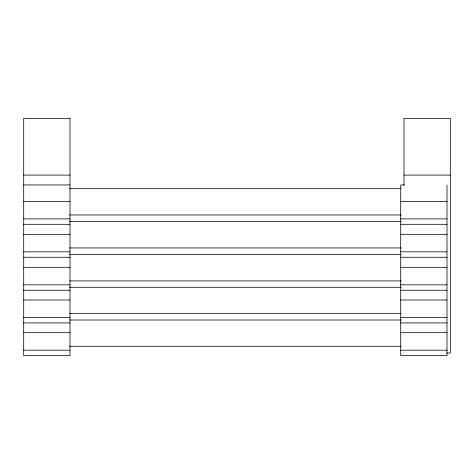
<?xml version="1.0" encoding="UTF-8"?>
<svg xmlns="http://www.w3.org/2000/svg" width="474" height="474" viewBox="0 0 474 474"><rect width="100%" height="100%" fill="white"/><g stroke="black" fill="none" stroke-linecap="round" stroke-linejoin="round"><path stroke-width="0.71" d="M23.7 175.102L69.998 175.102M404.002 175.102L450.3 175.102M23.7 184.937L69.998 184.937M404.381 184.937L400.708 184.937L400.708 355.624L447.006 355.624L447.006 184.937M69.583 188.682L401.123 188.682M23.7 201.367L69.998 201.367M400.708 201.367L447.006 201.367M69.583 214.971L401.123 214.971M23.7 218.881L69.998 218.881M400.708 218.881L447.006 218.881M69.583 221.648L401.123 221.648M23.7 224.309L69.998 224.309M400.708 224.309L447.006 224.309M23.7 234.334L69.998 234.334M400.708 234.334L447.006 234.334M69.583 247.932L401.123 247.932M23.7 251.842L69.998 251.842M400.708 251.842L447.006 251.842M69.583 254.627L401.123 254.627M23.7 257.275L69.998 257.275M400.708 257.275L447.006 257.275M23.7 267.312L69.998 267.312M400.708 267.312L447.006 267.312M69.583 280.91L401.123 280.91M23.7 284.821L69.998 284.821M400.708 284.821L447.006 284.821M69.583 287.291L401.123 287.291M23.7 290.254L69.998 290.254M400.708 290.254L447.006 290.254M23.7 299.977L69.998 299.977M400.708 299.977L447.006 299.977M69.583 313.575L401.123 313.575M23.7 317.485L69.998 317.485M400.708 317.485L447.006 317.485M69.583 319.997L401.123 319.997M23.7 322.918L69.998 322.918M400.708 322.918L447.006 322.918M23.7 332.683L69.998 332.683M400.708 332.683L447.006 332.683M69.583 346.281L401.123 346.281M23.7 350.191L69.998 350.191M400.708 350.191L447.006 350.191M446.627 353.041L450.3 353.041L450.3 118.376L404.002 118.376L404.002 185.435M69.998 118.376L23.7 118.376L23.7 355.624L69.998 355.624L69.998 118.376"/></g></svg>
